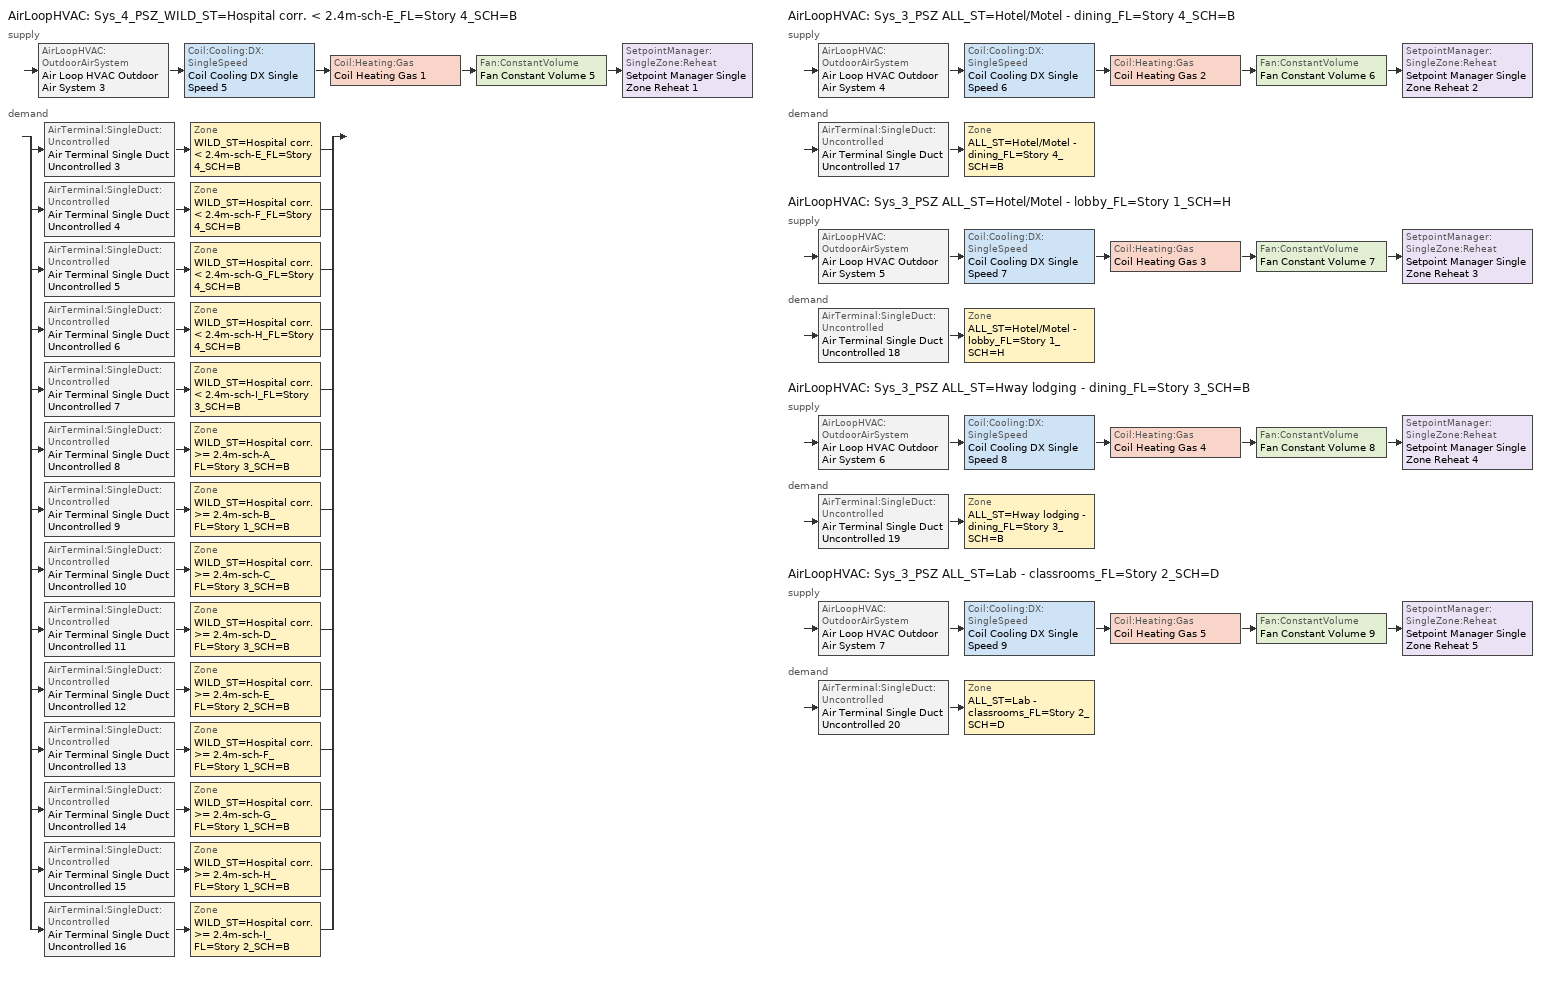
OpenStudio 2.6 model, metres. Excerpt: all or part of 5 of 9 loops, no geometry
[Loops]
AirLoopHVAC 'Sys_4_PSZ_WILD_ST=Hospital corr. < 2.4m-sch-E_FL=Story 4_SCH=B'
 supply: AirLoopHVAC:OutdoorAirSystem 'Air Loop HVAC Outdoor Air System 3' > Coil:Cooling:DX:SingleSpeed 'Coil Cooling DX Single Speed 5' > Coil:Heating:Gas 'Coil Heating Gas 1' > Fan:ConstantVolume 'Fan Constant Volume 5' > SetpointManager:SingleZone:Reheat 'Setpoint Manager Single Zone Reheat 1'
 demand: split
  | AirTerminal:SingleDuct:Uncontrolled 'Air Terminal Single Duct Uncontrolled 3' > Zone 'WILD_ST=Hospital corr. < 2.4m-sch-E_FL=Story 4_SCH=B'
  | AirTerminal:SingleDuct:Uncontrolled 'Air Terminal Single Duct Uncontrolled 4' > Zone 'WILD_ST=Hospital corr. < 2.4m-sch-F_FL=Story 4_SCH=B'
  | AirTerminal:SingleDuct:Uncontrolled 'Air Terminal Single Duct Uncontrolled 5' > Zone 'WILD_ST=Hospital corr. < 2.4m-sch-G_FL=Story 4_SCH=B'
  | AirTerminal:SingleDuct:Uncontrolled 'Air Terminal Single Duct Uncontrolled 6' > Zone 'WILD_ST=Hospital corr. < 2.4m-sch-H_FL=Story 4_SCH=B'
  | AirTerminal:SingleDuct:Uncontrolled 'Air Terminal Single Duct Uncontrolled 7' > Zone 'WILD_ST=Hospital corr. < 2.4m-sch-I_FL=Story 3_SCH=B'
  | AirTerminal:SingleDuct:Uncontrolled 'Air Terminal Single Duct Uncontrolled 8' > Zone 'WILD_ST=Hospital corr. >= 2.4m-sch-A_FL=Story 3_SCH=B'
  | AirTerminal:SingleDuct:Uncontrolled 'Air Terminal Single Duct Uncontrolled 9' > Zone 'WILD_ST=Hospital corr. >= 2.4m-sch-B_FL=Story 1_SCH=B'
  | AirTerminal:SingleDuct:Uncontrolled 'Air Terminal Single Duct Uncontrolled 10' > Zone 'WILD_ST=Hospital corr. >= 2.4m-sch-C_FL=Story 3_SCH=B'
  | AirTerminal:SingleDuct:Uncontrolled 'Air Terminal Single Duct Uncontrolled 11' > Zone 'WILD_ST=Hospital corr. >= 2.4m-sch-D_FL=Story 3_SCH=B'
  | AirTerminal:SingleDuct:Uncontrolled 'Air Terminal Single Duct Uncontrolled 12' > Zone 'WILD_ST=Hospital corr. >= 2.4m-sch-E_FL=Story 2_SCH=B'
  | AirTerminal:SingleDuct:Uncontrolled 'Air Terminal Single Duct Uncontrolled 13' > Zone 'WILD_ST=Hospital corr. >= 2.4m-sch-F_FL=Story 1_SCH=B'
  | AirTerminal:SingleDuct:Uncontrolled 'Air Terminal Single Duct Uncontrolled 14' > Zone 'WILD_ST=Hospital corr. >= 2.4m-sch-G_FL=Story 1_SCH=B'
  | AirTerminal:SingleDuct:Uncontrolled 'Air Terminal Single Duct Uncontrolled 15' > Zone 'WILD_ST=Hospital corr. >= 2.4m-sch-H_FL=Story 1_SCH=B'
  | AirTerminal:SingleDuct:Uncontrolled 'Air Terminal Single Duct Uncontrolled 16' > Zone 'WILD_ST=Hospital corr. >= 2.4m-sch-I_FL=Story 2_SCH=B'
AirLoopHVAC 'Sys_3_PSZ ALL_ST=Hotel/Motel - dining_FL=Story 4_SCH=B'
 supply: AirLoopHVAC:OutdoorAirSystem 'Air Loop HVAC Outdoor Air System 4' > Coil:Cooling:DX:SingleSpeed 'Coil Cooling DX Single Speed 6' > Coil:Heating:Gas 'Coil Heating Gas 2' > Fan:ConstantVolume 'Fan Constant Volume 6' > SetpointManager:SingleZone:Reheat 'Setpoint Manager Single Zone Reheat 2'
 demand: AirTerminal:SingleDuct:Uncontrolled 'Air Terminal Single Duct Uncontrolled 17' > Zone 'ALL_ST=Hotel/Motel - dining_FL=Story 4_SCH=B'
AirLoopHVAC 'Sys_3_PSZ ALL_ST=Hotel/Motel - lobby_FL=Story 1_SCH=H'
 supply: AirLoopHVAC:OutdoorAirSystem 'Air Loop HVAC Outdoor Air System 5' > Coil:Cooling:DX:SingleSpeed 'Coil Cooling DX Single Speed 7' > Coil:Heating:Gas 'Coil Heating Gas 3' > Fan:ConstantVolume 'Fan Constant Volume 7' > SetpointManager:SingleZone:Reheat 'Setpoint Manager Single Zone Reheat 3'
 demand: AirTerminal:SingleDuct:Uncontrolled 'Air Terminal Single Duct Uncontrolled 18' > Zone 'ALL_ST=Hotel/Motel - lobby_FL=Story 1_SCH=H'
AirLoopHVAC 'Sys_3_PSZ ALL_ST=Hway lodging - dining_FL=Story 3_SCH=B'
 supply: AirLoopHVAC:OutdoorAirSystem 'Air Loop HVAC Outdoor Air System 6' > Coil:Cooling:DX:SingleSpeed 'Coil Cooling DX Single Speed 8' > Coil:Heating:Gas 'Coil Heating Gas 4' > Fan:ConstantVolume 'Fan Constant Volume 8' > SetpointManager:SingleZone:Reheat 'Setpoint Manager Single Zone Reheat 4'
 demand: AirTerminal:SingleDuct:Uncontrolled 'Air Terminal Single Duct Uncontrolled 19' > Zone 'ALL_ST=Hway lodging - dining_FL=Story 3_SCH=B'
AirLoopHVAC 'Sys_3_PSZ ALL_ST=Lab - classrooms_FL=Story 2_SCH=D'
 supply: AirLoopHVAC:OutdoorAirSystem 'Air Loop HVAC Outdoor Air System 7' > Coil:Cooling:DX:SingleSpeed 'Coil Cooling DX Single Speed 9' > Coil:Heating:Gas 'Coil Heating Gas 5' > Fan:ConstantVolume 'Fan Constant Volume 9' > SetpointManager:SingleZone:Reheat 'Setpoint Manager Single Zone Reheat 5'
 demand: AirTerminal:SingleDuct:Uncontrolled 'Air Terminal Single Duct Uncontrolled 20' > Zone 'ALL_ST=Lab - classrooms_FL=Story 2_SCH=D'
[Sizing:Zone] Zone Cooling Design Supply Air Temperature Input Method=SupplyAirTemperature; Zone Cooling Design Supply Air Temperature {C}=13; Zone Cooling Design Supply Air Temperature Difference {deltaC}=11.11; Zone Heating Design Supply Air Temperature Input Method=SupplyAirTemperature; Zone Heating Design Supply Air Temperature {C}=43; Zone Heating Design Supply Air Temperature Difference {deltaC}=11.11; Zone Cooling Design Supply Air Humidity Ratio {kg-H2O/kg-air}=0.0085; Zone Heating Design Supply Air Humidity Ratio {kg-H2O/kg-air}=0.008; Zone Heating Sizing Factor=1.3; Zone Cooling Sizing Factor=1.1; Cooling Design Air Flow Method=DesignDay; Heating Design Air Flow Method=DesignDay; Account for Dedicated Outdoor Air System=No; Dedicated Outdoor Air System Control Strategy=NeutralSupplyAir; Dedicated Outdoor Air Low Setpoint Temperature for Design {C}=autosize; Dedicated Outdoor Air High Setpoint Temperature for Design {C}=autosize
ALL_ST=Hotel/Motel - dining_FL=Story 4_SCH=B; ALL_ST=Hotel/Motel - lobby_FL=Story 1_SCH=H; ALL_ST=Hway lodging - dining_FL=Story 3_SCH=B; ALL_ST=Lab - classrooms_FL=Story 2_SCH=D; WILD_ST=Hospital corr. < 2.4m-sch-E_FL=Story 4_SCH=B; WILD_ST=Hospital corr. < 2.4m-sch-F_FL=Story 4_SCH=B; WILD_ST=Hospital corr. < 2.4m-sch-G_FL=Story 4_SCH=B; WILD_ST=Hospital corr. < 2.4m-sch-H_FL=Story 4_SCH=B; WILD_ST=Hospital corr. < 2.4m-sch-I_FL=Story 3_SCH=B; WILD_ST=Hospital corr. >= 2.4m-sch-A_FL=Story 3_SCH=B; WILD_ST=Hospital corr. >= 2.4m-sch-B_FL=Story 1_SCH=B; WILD_ST=Hospital corr. >= 2.4m-sch-C_FL=Story 3_SCH=B; WILD_ST=Hospital corr. >= 2.4m-sch-D_FL=Story 3_SCH=B; WILD_ST=Hospital corr. >= 2.4m-sch-E_FL=Story 2_SCH=B; WILD_ST=Hospital corr. >= 2.4m-sch-F_FL=Story 1_SCH=B; WILD_ST=Hospital corr. >= 2.4m-sch-G_FL=Story 1_SCH=B; WILD_ST=Hospital corr. >= 2.4m-sch-H_FL=Story 1_SCH=B; WILD_ST=Hospital corr. >= 2.4m-sch-I_FL=Story 2_SCH=B
[Zone equipment]
ALL_ST=Hotel/Motel - dining_FL=Story 4_SCH=B: Air Terminal Single Duct Uncontrolled 17, Zone HVAC Baseboard Convective Water 17
ALL_ST=Hotel/Motel - lobby_FL=Story 1_SCH=H: Air Terminal Single Duct Uncontrolled 18, Zone HVAC Baseboard Convective Water 18
ALL_ST=Hway lodging - dining_FL=Story 3_SCH=B: Air Terminal Single Duct Uncontrolled 19, Zone HVAC Baseboard Convective Water 19
ALL_ST=Lab - classrooms_FL=Story 2_SCH=D: Air Terminal Single Duct Uncontrolled 20, Zone HVAC Baseboard Convective Water 20
WILD_ST=Hospital corr. < 2.4m-sch-E_FL=Story 4_SCH=B: Air Terminal Single Duct Uncontrolled 3, Zone HVAC Baseboard Convective Water 3
WILD_ST=Hospital corr. < 2.4m-sch-F_FL=Story 4_SCH=B: Air Terminal Single Duct Uncontrolled 4, Zone HVAC Baseboard Convective Water 4
WILD_ST=Hospital corr. < 2.4m-sch-G_FL=Story 4_SCH=B: Air Terminal Single Duct Uncontrolled 5, Zone HVAC Baseboard Convective Water 5
WILD_ST=Hospital corr. < 2.4m-sch-H_FL=Story 4_SCH=B: Air Terminal Single Duct Uncontrolled 6, Zone HVAC Baseboard Convective Water 6
WILD_ST=Hospital corr. < 2.4m-sch-I_FL=Story 3_SCH=B: Air Terminal Single Duct Uncontrolled 7, Zone HVAC Baseboard Convective Water 7
WILD_ST=Hospital corr. >= 2.4m-sch-A_FL=Story 3_SCH=B: Air Terminal Single Duct Uncontrolled 8, Zone HVAC Baseboard Convective Water 8
WILD_ST=Hospital corr. >= 2.4m-sch-B_FL=Story 1_SCH=B: Air Terminal Single Duct Uncontrolled 9, Zone HVAC Baseboard Convective Water 9
WILD_ST=Hospital corr. >= 2.4m-sch-C_FL=Story 3_SCH=B: Air Terminal Single Duct Uncontrolled 10, Zone HVAC Baseboard Convective Water 10
WILD_ST=Hospital corr. >= 2.4m-sch-D_FL=Story 3_SCH=B: Air Terminal Single Duct Uncontrolled 11, Zone HVAC Baseboard Convective Water 11
WILD_ST=Hospital corr. >= 2.4m-sch-E_FL=Story 2_SCH=B: Air Terminal Single Duct Uncontrolled 12, Zone HVAC Baseboard Convective Water 12
WILD_ST=Hospital corr. >= 2.4m-sch-F_FL=Story 1_SCH=B: Air Terminal Single Duct Uncontrolled 13, Zone HVAC Baseboard Convective Water 13
WILD_ST=Hospital corr. >= 2.4m-sch-G_FL=Story 1_SCH=B: Air Terminal Single Duct Uncontrolled 14, Zone HVAC Baseboard Convective Water 14
WILD_ST=Hospital corr. >= 2.4m-sch-H_FL=Story 1_SCH=B: Air Terminal Single Duct Uncontrolled 15, Zone HVAC Baseboard Convective Water 15
WILD_ST=Hospital corr. >= 2.4m-sch-I_FL=Story 2_SCH=B: Air Terminal Single Duct Uncontrolled 16, Zone HVAC Baseboard Convective Water 16
[AirLoopHVAC] Availability Schedule=Always On Discrete; Design Supply Air Flow Rate {m3/s}=AutoSize
Sys_4_PSZ_WILD_ST=Hospital corr. < 2.4m-sch-E_FL=Story 4_SCH=B; Sys_3_PSZ ALL_ST=Hotel/Motel - dining_FL=Story 4_SCH=B; Sys_3_PSZ ALL_ST=Hotel/Motel - lobby_FL=Story 1_SCH=H; Sys_3_PSZ ALL_ST=Hway lodging - dining_FL=Story 3_SCH=B; Sys_3_PSZ ALL_ST=Lab - classrooms_FL=Story 2_SCH=D
[Sizing:System] Type of Load to Size On=Sensible; Design Outdoor Air Flow Rate {m3/s}=Autosize; Minimum System Air Flow Ratio=1; Preheat Design Temperature {C}=7; Preheat Design Humidity Ratio {kg-H2O/kg-Air}=0.008; Precool Design Temperature {C}=13; Precool Design Humidity Ratio {kg-H2O/kg-Air}=0.008; Central Cooling Design Supply Air Temperature {C}=13; Central Heating Design Supply Air Temperature {C}=43; Sizing Option=NonCoincident; 100% Outdoor Air in Cooling=No; 100% Outdoor Air in Heating=No; Central Cooling Design Supply Air Humidity Ratio {kg-H2O/kg-Air}=0.0085; Central Heating Design Supply Air Humidity Ratio {kg-H2O/kg-Air}=0.008; Cooling Design Air Flow Method=DesignDay; Cooling Design Air Flow Rate {m3/s}=0; Heating Design Air Flow Method=DesignDay; Heating Design Air Flow Rate {m3/s}=0; System Outdoor Air Method=ZoneSum; Zone Maximum Outdoor Air Fraction=1; Cooling Supply Air Flow Rate Per Floor Area {m3/s-m2}=0.00996765; Cooling Fraction of Autosized Cooling Supply Air Flow Rate=1; Cooling Supply Air Flow Rate Per Unit Cooling Capacity {m3/s-W}=3.94755e-05; Heating Supply Air Flow Rate Per Floor Area {m3/s-m2}=0.00996765; Heating Fraction of Autosized Heating Supply Air Flow Rate=1; Heating Fraction of Autosized Cooling Supply Air Flow Rate=1; Heating Supply Air Flow Rate Per Unit Heating Capacity {m3/s-W}=3.15882e-05; Cooling Design Capacity Method=CoolingDesignCapacity; Cooling Design Capacity {W}=autosize; Cooling Design Capacity Per Floor Area {W/m2}=234.7; Fraction of Autosized Cooling Design Capacity=1; Heating Design Capacity Method=HeatingDesignCapacity; Heating Design Capacity {W}=autosize; Heating Design Capacity Per Floor Area {W/m2}=157; Fraction of Autosized Heating Design Capacity=1; Central Cooling Capacity Control Method=OnOff
Sys_4_PSZ_WILD_ST=Hospital corr. < 2.4m-sch-E_FL=Story 4_SCH=B; Sys_3_PSZ ALL_ST=Hotel/Motel - dining_FL=Story 4_SCH=B; Sys_3_PSZ ALL_ST=Hotel/Motel - lobby_FL=Story 1_SCH=H; Sys_3_PSZ ALL_ST=Hway lodging - dining_FL=Story 3_SCH=B; Sys_3_PSZ ALL_ST=Lab - classrooms_FL=Story 2_SCH=D
[Fan:ConstantVolume] Availability Schedule=Always On Discrete; Maximum Flow Rate {m3/s}=AutoSize
Fan Constant Volume 5; Fan Constant Volume 6; Fan Constant Volume 7; Fan Constant Volume 8; Fan Constant Volume 9
[Coil:Cooling:DX:SingleSpeed] Availability Schedule=Always On Discrete; Rated Total Cooling Capacity {W}=autosize; Rated Sensible Heat Ratio=autosize; Rated COP {W/W}=3; Rated Air Flow Rate {m3/s}=autosize; Rated Evaporator Fan Power Per Volume Flow Rate {W/(m3/s)}=773.3; Condenser Type=AirCooled; Evaporative Condenser Effectiveness=0; Evaporative Condenser Air Flow Rate {m3/s}=Autosize; Evaporative Condenser Pump Rated Power Consumption {W}=Autosize; Crankcase Heater Capacity {W}=0; Maximum Outdoor Dry-Bulb Temperature for Crankcase Heater Operation {C}=0; Basin Heater Capacity {W/K}=0; Basin Heater Setpoint Temperature {C}=10
Name | Total Cooling Capacity Function of Temperature Curve | Total Cooling Capacity Function of Flow Fraction Curve | Energy Input Ratio Function of Temperature Curve | Energy Input Ratio Function of Flow Fraction Curve | Part Load Fraction Correlation Curve
Coil Cooling DX Single Speed 5 | Curve Biquadratic 9 | Curve Quadratic 9 | Curve Biquadratic 10 | Curve Quadratic 10 | Curve Cubic 5
Coil Cooling DX Single Speed 6 | Curve Biquadratic 11 | Curve Quadratic 11 | Curve Biquadratic 12 | Curve Quadratic 12 | Curve Quadratic 13
Coil Cooling DX Single Speed 7 | Curve Biquadratic 13 | Curve Quadratic 14 | Curve Biquadratic 14 | Curve Quadratic 15 | Curve Quadratic 16
Coil Cooling DX Single Speed 8 | Curve Biquadratic 15 | Curve Quadratic 17 | Curve Biquadratic 16 | Curve Quadratic 18 | Curve Quadratic 19
Coil Cooling DX Single Speed 9 | Curve Biquadratic 17 | Curve Quadratic 20 | Curve Biquadratic 18 | Curve Quadratic 21 | Curve Quadratic 22
[Controller:OutdoorAir] Minimum Outdoor Air Flow Rate {m3/s}=autosize; Maximum Outdoor Air Flow Rate {m3/s}=Autosize; Economizer Control Type=NoEconomizer; Economizer Control Action Type=ModulateFlow; Economizer Maximum Limit Dry-Bulb Temperature {C}=28; Economizer Maximum Limit Enthalpy {J/kg}=64000; Economizer Minimum Limit Dry-Bulb Temperature {C}=-100; Lockout Type=NoLockout; Minimum Limit Type=FixedMinimum; High Humidity Control=No; Heat Recovery Bypass Control Type=BypassWhenWithinEconomizerLimits
Name | Controller Mechanical Ventilation
Controller Outdoor Air 3 | Controller Mechanical Ventilation 3
Controller Outdoor Air 4 | Controller Mechanical Ventilation 4
Controller Outdoor Air 5 | Controller Mechanical Ventilation 5
Controller Outdoor Air 6 | Controller Mechanical Ventilation 6
Controller Outdoor Air 7 | Controller Mechanical Ventilation 7
[Controller:MechanicalVentilation] Availability Schedule=Always On Discrete; System Outdoor Air Method=ZoneSum
Controller Mechanical Ventilation 3; Controller Mechanical Ventilation 4; Controller Mechanical Ventilation 5; Controller Mechanical Ventilation 6; Controller Mechanical Ventilation 7
[AirLoopHVAC:OutdoorAirSystem]
Name | Controller
Air Loop HVAC Outdoor Air System 3 | Controller Outdoor Air 3
Air Loop HVAC Outdoor Air System 4 | Controller Outdoor Air 4
Air Loop HVAC Outdoor Air System 5 | Controller Outdoor Air 5
Air Loop HVAC Outdoor Air System 6 | Controller Outdoor Air 6
Air Loop HVAC Outdoor Air System 7 | Controller Outdoor Air 7
[AirTerminal:SingleDuct:Uncontrolled] Availability Schedule=Always On Discrete; Maximum Air Flow Rate {m3/s}=AutoSize
Air Terminal Single Duct Uncontrolled 3; Air Terminal Single Duct Uncontrolled 4; Air Terminal Single Duct Uncontrolled 5; Air Terminal Single Duct Uncontrolled 6; Air Terminal Single Duct Uncontrolled 7; Air Terminal Single Duct Uncontrolled 8; Air Terminal Single Duct Uncontrolled 9; Air Terminal Single Duct Uncontrolled 10; Air Terminal Single Duct Uncontrolled 11; Air Terminal Single Duct Uncontrolled 12; Air Terminal Single Duct Uncontrolled 13; Air Terminal Single Duct Uncontrolled 14; Air Terminal Single Duct Uncontrolled 15; Air Terminal Single Duct Uncontrolled 16; Air Terminal Single Duct Uncontrolled 17; Air Terminal Single Duct Uncontrolled 18; Air Terminal Single Duct Uncontrolled 19; Air Terminal Single Duct Uncontrolled 20
[Coil:Heating:Gas] Availability Schedule=Always On Discrete; Gas Burner Efficiency=0.8; Nominal Capacity {W}=AutoSize; Parasitic Electric Load {W}=0; Parasitic Gas Load {W}=0
Coil Heating Gas 1; Coil Heating Gas 2; Coil Heating Gas 3; Coil Heating Gas 4; Coil Heating Gas 5
[SetpointManager:SingleZone:Reheat] Minimum Supply Air Temperature {C}=13; Maximum Supply Air Temperature {C}=43
Name | Control Zone
Setpoint Manager Single Zone Reheat 1 | WILD_ST=Hospital corr. < 2.4m-sch-E_FL=Story 4_SCH=B
Setpoint Manager Single Zone Reheat 2 | ALL_ST=Hotel/Motel - dining_FL=Story 4_SCH=B
Setpoint Manager Single Zone Reheat 3 | ALL_ST=Hotel/Motel - lobby_FL=Story 1_SCH=H
Setpoint Manager Single Zone Reheat 4 | ALL_ST=Hway lodging - dining_FL=Story 3_SCH=B
Setpoint Manager Single Zone Reheat 5 | ALL_ST=Lab - classrooms_FL=Story 2_SCH=D
[Schedule:Constant]
Always On Discrete: Value=1
[Curve:Biquadratic] Maximum Value of y=46
Name | Coefficient1 Constant | Coefficient2 x | Coefficient3 x**2 | Coefficient4 y | Coefficient5 y**2 | Coefficient6 x*y | Minimum Value of x | Maximum Value of x | Minimum Value of y
Curve Biquadratic 9 | 0.867905 | 0.0142459 | 0.000554364 | -0.00755748 | 3.3048e-05 | -0.000191808 | 13 | 24 | 24
Curve Biquadratic 10 | 0.116936 | 0.0284933 | -0.000411156 | 0.0214108 | 0.000161028 | -0.000679104 | 13 | 24 | 24
Curve Biquadratic 11; Curve Biquadratic 13; Curve Biquadratic 15; Curve Biquadratic 17 | 0.942588 | 0.00954335 | 0.00068377 | -0.0110427 | 5.249e-06 | -9.72e-06 | 17 | 22 | 13
Curve Biquadratic 12; Curve Biquadratic 14; Curve Biquadratic 16; Curve Biquadratic 18 | 0.342414 | 0.034885 | -0.0006237 | 0.00497722 | 0.000437951 | -0.000728028 | 17 | 22 | 13
[Curve:Quadratic]
Name | Coefficient1 Constant | Coefficient2 x | Coefficient3 x**2 | Minimum Value of x | Maximum Value of x
Curve Quadratic 9; Curve Quadratic 10 | 1 | 0 | 0 | 0 | 1
Curve Quadratic 11; Curve Quadratic 14; Curve Quadratic 17; Curve Quadratic 20 | 0.8 | 0.2 | 0 | 0.5 | 1.5
Curve Quadratic 12; Curve Quadratic 15; Curve Quadratic 18; Curve Quadratic 21 | 1.1552 | -0.1808 | 0.0256 | 0.5 | 1.5
Curve Quadratic 13; Curve Quadratic 16; Curve Quadratic 19; Curve Quadratic 22 | 0.85 | 0.15 | 0 | 0 | 1
[Curve:Cubic]
Curve Cubic 5: Coefficient1 Constant=0.0277; Coefficient2 x=4.9151; Coefficient3 x**2=-8.184; Coefficient4 x**3=4.2702; Minimum Value of x=0.7; Maximum Value of x=1
